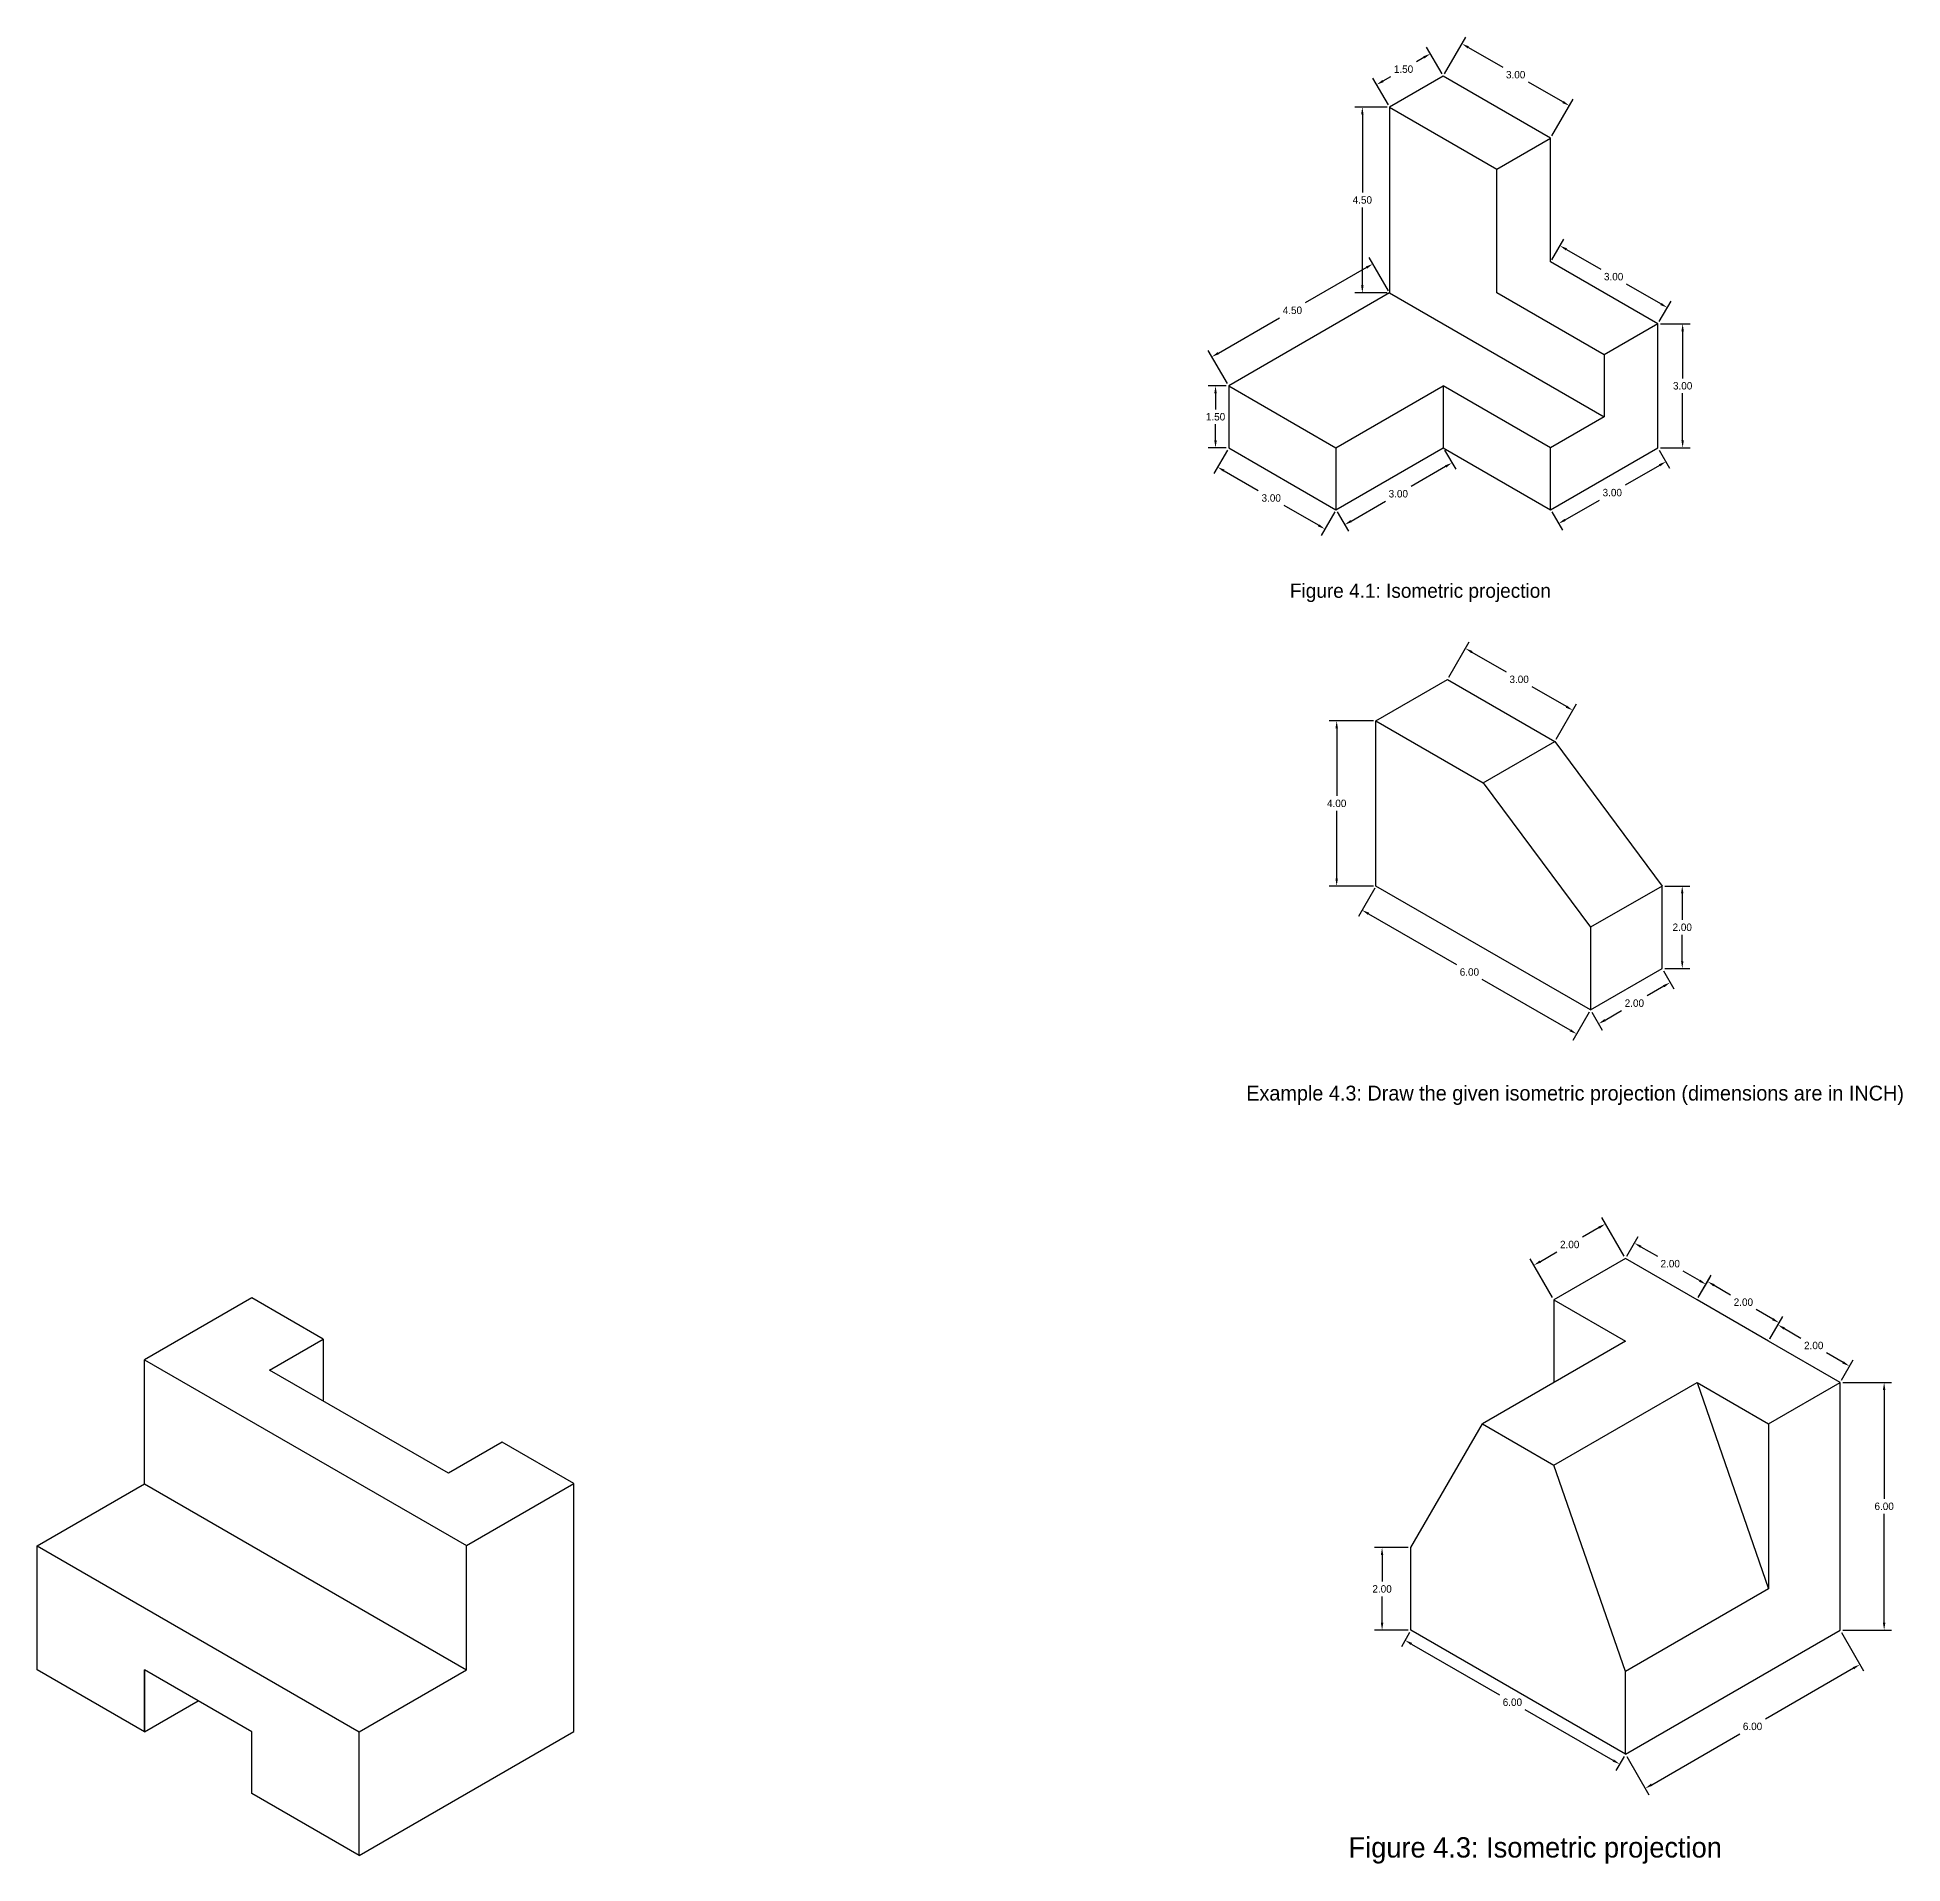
# Model space of a CAD drawing. Header units: inches. Extents: x 21.7 to 69.9, y -1.6 to 79.4.
# Drawn here: x 21.69 to 66.85, y 35.17 to 79.4 of the extents above; entities that cross this region are included whole.
import ezdxf

# ---------------------------------------------------------------- set-up
doc = ezdxf.new("R2010")
doc.units = ezdxf.units.IN
doc.header["$MEASUREMENT"] = 0
doc.dimstyles.get("Standard").update_dxf_attribs({"dimtxt": 0.18, "dimasz": 0.18, "dimexe": 0.18, "dimexo": 0.0625, "dimgap": 0.09, "dimtad": 0, "dimtih": 1, "dimtoh": 1, "dimzin": 0, "dimdsep": 46, "dimtxsty": 'Standard', "dimcen": 0.09, "dimadec": 0, "dimazin": 0, "dimtfac": 1, "dimtofl": 0, "dimtmove": 0, "dimatfit": 3, "dimfxl": 1, "dimtolj": 1, "dimtzin": 0, "dimarcsym": 0})

# ---------------------------------------------------------------- blocks, each defined once
blk = doc.blocks.new('*D5')
at = {"color": 0, "lineweight": -2}
for p, q in [((55.764, 78.511), (56.275, 79.396)), ((56.34, 79.15), (57.172, 78.67)), ((58.627, 77.83), (57.795, 78.31)), ((58.362, 77.011), (58.873, 77.896))]:
    blk.add_line(p, q, dxfattribs=at)
at = {"color": 0}
for points in [[(56.355, 79.176), (56.325, 79.124), (56.185, 79.24)], [(58.642, 77.856), (58.612, 77.804), (58.783, 77.74)]]:
    blk.add_solid(points, dxfattribs=at)
at = {"layer": 'Defpoints', "color": 0}
for p in [(55.732, 78.457), (58.783, 77.74), (58.33, 76.957)]:
    blk.add_point(p, dxfattribs=at)
at = {"color": 0, "insert": (57.484, 78.49), "char_height": 0.18, "attachment_point": 5}
blk.add_mtext('\\A1;3.00', dxfattribs=at)
blk = doc.blocks.new('*D6')
at = {"color": 0, "lineweight": -2}
for p, q in [((55.701, 78.511), (55.329, 79.155)), ((55.263, 78.909), (55.081, 78.804)), ((54.402, 77.761), (54.03, 78.405)), ((54.276, 78.339), (54.458, 78.444))]:
    blk.add_line(p, q, dxfattribs=at)
at = {"color": 0}
for points in [[(55.248, 78.935), (55.278, 78.883), (55.419, 78.999)], [(54.261, 78.365), (54.291, 78.313), (54.12, 78.249)]]:
    blk.add_solid(points, dxfattribs=at)
at = {"layer": 'Defpoints', "color": 0}
for p in [(54.12, 78.249), (55.732, 78.457), (54.433, 77.707)]:
    blk.add_point(p, dxfattribs=at)
at = {"color": 0, "insert": (54.769, 78.624), "char_height": 0.18, "attachment_point": 5}
blk.add_mtext('\\A1;1.50', dxfattribs=at)
blk = doc.blocks.new('*D7')
at = {"color": 0, "lineweight": -2}
for p, q in [((54.371, 77.707), (53.592, 77.707)), ((53.772, 77.527), (53.772, 75.637)), ((53.772, 73.387), (53.772, 75.277)), ((54.371, 73.207), (53.592, 73.207))]:
    blk.add_line(p, q, dxfattribs=at)
at = {"color": 0}
for points in [[(53.742, 77.527), (53.802, 77.527), (53.772, 77.707)], [(53.742, 73.387), (53.802, 73.387), (53.772, 73.207)]]:
    blk.add_solid(points, dxfattribs=at)
at = {"layer": 'Defpoints', "color": 0}
for p in [(54.433, 77.707), (53.772, 73.207), (54.433, 73.207)]:
    blk.add_point(p, dxfattribs=at)
at = {"color": 0, "insert": (53.772, 75.457), "char_height": 0.18, "attachment_point": 5}
blk.add_mtext('\\A1;4.50', dxfattribs=at)
blk = doc.blocks.new('*D8')
at = {"color": 0, "lineweight": -2}
for p, q in [((54.402, 73.261), (53.937, 74.066)), ((53.871, 73.82), (52.391, 72.965)), ((50.286, 71.75), (51.767, 72.605)), ((50.505, 71.011), (50.04, 71.816))]:
    blk.add_line(p, q, dxfattribs=at)
at = {"color": 0}
for points in [[(53.856, 73.846), (53.886, 73.794), (54.027, 73.91)], [(50.271, 71.776), (50.301, 71.724), (50.13, 71.66)]]:
    blk.add_solid(points, dxfattribs=at)
at = {"layer": 'Defpoints', "color": 0}
for p in [(54.433, 73.207), (50.13, 71.66), (50.536, 70.957)]:
    blk.add_point(p, dxfattribs=at)
at = {"color": 0, "insert": (52.079, 72.785), "char_height": 0.18, "attachment_point": 5}
blk.add_mtext('\\A1;4.50', dxfattribs=at)
blk = doc.blocks.new('*D9')
at = {"color": 0, "lineweight": -2}
for p, q in [((50.474, 70.957), (50.038, 70.957)), ((50.218, 70.777), (50.218, 70.387)), ((50.218, 69.637), (50.218, 70.027)), ((50.474, 69.457), (50.038, 69.457))]:
    blk.add_line(p, q, dxfattribs=at)
at = {"color": 0}
for points in [[(50.188, 70.777), (50.248, 70.777), (50.218, 70.957)], [(50.188, 69.637), (50.248, 69.637), (50.218, 69.457)]]:
    blk.add_solid(points, dxfattribs=at)
at = {"layer": 'Defpoints', "color": 0}
for p in [(50.536, 70.957), (50.218, 69.457), (50.536, 69.457)]:
    blk.add_point(p, dxfattribs=at)
at = {"color": 0, "insert": (50.218, 70.207), "char_height": 0.18, "attachment_point": 5}
blk.add_mtext('\\A1;1.50', dxfattribs=at)
blk = doc.blocks.new('*D10')
at = {"color": 0, "lineweight": -2}
for p, q in [((50.505, 69.403), (50.177, 68.835)), ((50.423, 68.901), (51.254, 68.421)), ((52.709, 67.581), (51.878, 68.061)), ((53.103, 67.903), (52.775, 67.335))]:
    blk.add_line(p, q, dxfattribs=at)
at = {"color": 0}
for points in [[(50.438, 68.927), (50.408, 68.875), (50.267, 68.991)], [(52.724, 67.607), (52.694, 67.555), (52.865, 67.491)]]:
    blk.add_solid(points, dxfattribs=at)
at = {"layer": 'Defpoints', "color": 0}
for p in [(50.536, 69.457), (53.134, 67.957), (52.865, 67.491)]:
    blk.add_point(p, dxfattribs=at)
at = {"color": 0, "insert": (51.566, 68.241), "char_height": 0.18, "attachment_point": 5}
blk.add_mtext('\\A1;3.00', dxfattribs=at)
blk = doc.blocks.new('*D11')
at = {"color": 0, "lineweight": -2}
for p, q in [((55.764, 69.403), (56.032, 68.937)), ((55.786, 69.003), (54.955, 68.523)), ((53.165, 67.903), (53.434, 67.437)), ((53.5, 67.683), (54.331, 68.163))]:
    blk.add_line(p, q, dxfattribs=at)
at = {"color": 0}
for points in [[(55.771, 69.029), (55.801, 68.977), (55.942, 69.093)], [(53.485, 67.709), (53.515, 67.657), (53.344, 67.593)]]:
    blk.add_solid(points, dxfattribs=at)
at = {"layer": 'Defpoints', "color": 0}
for p in [(55.732, 69.457), (55.942, 69.093), (53.134, 67.957)]:
    blk.add_point(p, dxfattribs=at)
at = {"color": 0, "insert": (54.643, 68.343), "char_height": 0.18, "attachment_point": 5}
blk.add_mtext('\\A1;3.00', dxfattribs=at)
blk = doc.blocks.new('*D12')
at = {"color": 0, "lineweight": -2}
for p, q in [((60.96, 69.403), (61.212, 68.966)), ((60.966, 69.032), (60.135, 68.552)), ((58.362, 67.903), (58.614, 67.466)), ((58.68, 67.712), (59.511, 68.192))]:
    blk.add_line(p, q, dxfattribs=at)
at = {"color": 0}
for points in [[(60.951, 69.058), (60.981, 69.006), (61.122, 69.122)], [(58.665, 67.738), (58.695, 67.686), (58.524, 67.622)]]:
    blk.add_solid(points, dxfattribs=at)
at = {"layer": 'Defpoints', "color": 0}
for p in [(60.928, 69.457), (61.122, 69.122), (58.33, 67.957)]:
    blk.add_point(p, dxfattribs=at)
at = {"color": 0, "insert": (59.823, 68.372), "char_height": 0.18, "attachment_point": 5}
blk.add_mtext('\\A1;3.00', dxfattribs=at)
blk = doc.blocks.new('*D13')
at = {"color": 0, "lineweight": -2}
for p, q in [((60.991, 72.457), (61.707, 72.457)), ((61.527, 72.277), (61.527, 71.137)), ((61.527, 69.637), (61.527, 70.777)), ((60.991, 69.457), (61.707, 69.457))]:
    blk.add_line(p, q, dxfattribs=at)
at = {"color": 0}
for points in [[(61.497, 72.277), (61.557, 72.277), (61.527, 72.457)], [(61.497, 69.637), (61.557, 69.637), (61.527, 69.457)]]:
    blk.add_solid(points, dxfattribs=at)
at = {"layer": 'Defpoints', "color": 0}
for p in [(60.928, 72.457), (60.928, 69.457), (61.527, 69.457)]:
    blk.add_point(p, dxfattribs=at)
at = {"color": 0, "insert": (61.527, 70.957), "char_height": 0.18, "attachment_point": 5}
blk.add_mtext('\\A1;3.00', dxfattribs=at)
blk = doc.blocks.new('*D14')
at = {"color": 0, "lineweight": -2}
for p, q in [((58.362, 74.011), (58.647, 74.506)), ((58.713, 74.26), (59.545, 73.78)), ((60.999, 72.94), (60.168, 73.42)), ((60.96, 72.511), (61.245, 73.006))]:
    blk.add_line(p, q, dxfattribs=at)
at = {"color": 0}
for points in [[(58.728, 74.286), (58.698, 74.234), (58.557, 74.35)], [(61.014, 72.966), (60.984, 72.914), (61.155, 72.85)]]:
    blk.add_solid(points, dxfattribs=at)
at = {"layer": 'Defpoints', "color": 0}
for p in [(58.33, 73.957), (61.155, 72.85), (60.928, 72.457)]:
    blk.add_point(p, dxfattribs=at)
at = {"color": 0, "insert": (59.856, 73.6), "char_height": 0.18, "attachment_point": 5}
blk.add_mtext('\\A1;3.00', dxfattribs=at)
blk = doc.blocks.new('*D17')
at = {"color": 0, "lineweight": -2}
for p, q in [((55.865, 63.901), (56.359, 64.756)), ((56.425, 64.51), (57.256, 64.03)), ((58.711, 63.19), (57.88, 63.67)), ((58.464, 62.401), (58.957, 63.256))]:
    blk.add_line(p, q, dxfattribs=at)
at = {"color": 0}
for points in [[(56.44, 64.536), (56.41, 64.484), (56.269, 64.6)], [(58.726, 63.216), (58.696, 63.164), (58.867, 63.1)]]:
    blk.add_solid(points, dxfattribs=at)
at = {"layer": 'Defpoints', "color": 0}
for p in [(55.834, 63.847), (58.867, 63.1), (58.432, 62.347)]:
    blk.add_point(p, dxfattribs=at)
at = {"color": 0, "insert": (57.568, 63.85), "char_height": 0.18, "attachment_point": 5}
blk.add_mtext('\\A1;3.00', dxfattribs=at)
blk = doc.blocks.new('*D18')
at = {"color": 0, "lineweight": -2}
for p, q in [((54.04, 62.847), (52.971, 62.847)), ((53.151, 62.667), (53.151, 61.027)), ((53.151, 59.027), (53.151, 60.667)), ((54.04, 58.847), (52.971, 58.847))]:
    blk.add_line(p, q, dxfattribs=at)
at = {"color": 0}
for points in [[(53.121, 62.667), (53.181, 62.667), (53.151, 62.847)], [(53.121, 59.027), (53.181, 59.027), (53.151, 58.847)]]:
    blk.add_solid(points, dxfattribs=at)
at = {"layer": 'Defpoints', "color": 0}
for p in [(54.102, 62.847), (53.151, 58.847), (54.102, 58.847)]:
    blk.add_point(p, dxfattribs=at)
at = {"color": 0, "insert": (53.151, 60.847), "char_height": 0.18, "attachment_point": 5}
blk.add_mtext('\\A1;4.00', dxfattribs=at)
blk = doc.blocks.new('*D20')
at = {"color": 0, "lineweight": -2}
for p, q in [((54.071, 58.793), (53.676, 58.108)), ((53.922, 58.174), (56.052, 56.944)), ((58.806, 55.354), (56.675, 56.584)), ((59.267, 55.793), (58.872, 55.108))]:
    blk.add_line(p, q, dxfattribs=at)
at = {"color": 0}
for points in [[(53.937, 58.2), (53.907, 58.148), (53.766, 58.264)], [(58.821, 55.38), (58.791, 55.328), (58.962, 55.264)]]:
    blk.add_solid(points, dxfattribs=at)
at = {"layer": 'Defpoints', "color": 0}
for p in [(54.102, 58.847), (59.298, 55.847), (58.962, 55.264)]:
    blk.add_point(p, dxfattribs=at)
at = {"color": 0, "insert": (56.364, 56.764), "char_height": 0.18, "attachment_point": 5}
blk.add_mtext('\\A1;6.00', dxfattribs=at)
blk = doc.blocks.new('*D21')
at = {"color": 0, "lineweight": -2}
for p, q in [((61.062, 56.793), (61.314, 56.355)), ((61.069, 56.42), (60.67, 56.19)), ((59.33, 55.793), (59.582, 55.355)), ((59.648, 55.6), (60.047, 55.83))]:
    blk.add_line(p, q, dxfattribs=at)
at = {"color": 0}
for points in [[(61.054, 56.446), (61.084, 56.395), (61.224, 56.51)], [(59.633, 55.626), (59.663, 55.575), (59.492, 55.51)]]:
    blk.add_solid(points, dxfattribs=at)
at = {"layer": 'Defpoints', "color": 0}
for p in [(61.03, 56.847), (61.224, 56.51), (59.298, 55.847)]:
    blk.add_point(p, dxfattribs=at)
at = {"color": 0, "insert": (60.358, 56.01), "char_height": 0.18, "attachment_point": 5}
blk.add_mtext('\\A1;2.00', dxfattribs=at)
blk = doc.blocks.new('*D22')
at = {"color": 0, "lineweight": -2}
for p, q in [((61.093, 58.847), (61.697, 58.847)), ((61.517, 58.667), (61.517, 58.027)), ((61.517, 57.027), (61.517, 57.667)), ((61.093, 56.847), (61.697, 56.847))]:
    blk.add_line(p, q, dxfattribs=at)
at = {"color": 0}
for points in [[(61.487, 58.667), (61.547, 58.667), (61.517, 58.847)], [(61.487, 57.027), (61.547, 57.027), (61.517, 56.847)]]:
    blk.add_solid(points, dxfattribs=at)
at = {"layer": 'Defpoints', "color": 0}
for p in [(61.03, 58.847), (61.517, 58.847), (61.03, 56.847)]:
    blk.add_point(p, dxfattribs=at)
at = {"color": 0, "insert": (61.517, 57.847), "char_height": 0.18, "attachment_point": 5}
blk.add_mtext('\\A1;2.00', dxfattribs=at)
blk = doc.blocks.new('*D24')
at = {"color": 0, "lineweight": -2}
for p, q in [((54.884, 42.827), (54.07, 42.827)), ((54.25, 42.647), (54.25, 42.007)), ((54.25, 41.007), (54.25, 41.647)), ((54.884, 40.827), (54.07, 40.827))]:
    blk.add_line(p, q, dxfattribs=at)
at = {"color": 0}
for points in [[(54.22, 42.647), (54.28, 42.647), (54.25, 42.827)], [(54.22, 41.007), (54.28, 41.007), (54.25, 40.827)]]:
    blk.add_solid(points, dxfattribs=at)
at = {"layer": 'Defpoints', "color": 0}
for p in [(54.947, 42.827), (54.25, 40.827), (54.947, 40.827)]:
    blk.add_point(p, dxfattribs=at)
at = {"color": 0, "insert": (54.25, 41.827), "char_height": 0.18, "attachment_point": 5}
blk.add_mtext('\\A1;2.00', dxfattribs=at)
blk = doc.blocks.new('*D27')
at = {"color": 0, "lineweight": -2}
for p, q in [((54.915, 40.772), (54.717, 40.428)), ((54.963, 40.494), (57.093, 39.264)), ((59.847, 37.674), (57.717, 38.904)), ((60.111, 37.772), (59.913, 37.428))]:
    blk.add_line(p, q, dxfattribs=at)
at = {"color": 0}
for points in [[(54.978, 40.52), (54.948, 40.468), (54.807, 40.584)], [(59.862, 37.7), (59.832, 37.648), (60.003, 37.584)]]:
    blk.add_solid(points, dxfattribs=at)
at = {"layer": 'Defpoints', "color": 0}
for p in [(54.947, 40.827), (60.003, 37.584), (60.143, 37.827)]:
    blk.add_point(p, dxfattribs=at)
at = {"color": 0, "insert": (57.405, 39.084), "char_height": 0.18, "attachment_point": 5}
blk.add_mtext('\\A1;6.00', dxfattribs=at)
blk = doc.blocks.new('*D28')
at = {"color": 0, "lineweight": -2}
for p, q in [((65.37, 40.772), (65.907, 39.842)), ((65.662, 39.908), (63.531, 38.678)), ((60.777, 37.088), (62.908, 38.318)), ((60.174, 37.772), (60.711, 36.842))]:
    blk.add_line(p, q, dxfattribs=at)
at = {"color": 0}
for points in [[(65.647, 39.934), (65.677, 39.882), (65.817, 39.998)], [(60.762, 37.114), (60.792, 37.062), (60.621, 36.998)]]:
    blk.add_solid(points, dxfattribs=at)
at = {"layer": 'Defpoints', "color": 0}
for p in [(65.339, 40.827), (65.817, 39.998), (60.143, 37.827)]:
    blk.add_point(p, dxfattribs=at)
at = {"color": 0, "insert": (63.219, 38.498), "char_height": 0.18, "attachment_point": 5}
blk.add_mtext('\\A1;6.00', dxfattribs=at)
blk = doc.blocks.new('*D29')
at = {"color": 0, "lineweight": -2}
for p, q in [((65.401, 46.827), (66.585, 46.827)), ((66.405, 46.647), (66.405, 44.007)), ((66.405, 41.007), (66.405, 43.647)), ((65.401, 40.827), (66.585, 40.827))]:
    blk.add_line(p, q, dxfattribs=at)
at = {"color": 0}
for points in [[(66.375, 46.647), (66.435, 46.647), (66.405, 46.827)], [(66.375, 41.007), (66.435, 41.007), (66.405, 40.827)]]:
    blk.add_solid(points, dxfattribs=at)
at = {"layer": 'Defpoints', "color": 0}
for p in [(65.339, 46.827), (66.405, 46.827), (65.339, 40.827)]:
    blk.add_point(p, dxfattribs=at)
at = {"color": 0, "insert": (66.405, 43.827), "char_height": 0.18, "attachment_point": 5}
blk.add_mtext('\\A1;6.00', dxfattribs=at)
blk = doc.blocks.new('*D30')
at = {"color": 0, "lineweight": -2}
for p, q in [((63.638, 47.881), (63.924, 48.377)), ((63.99, 48.131), (64.389, 47.901)), ((65.411, 47.311), (65.012, 47.541)), ((65.37, 46.881), (65.657, 47.377))]:
    blk.add_line(p, q, dxfattribs=at)
at = {"color": 0}
for points in [[(64.005, 48.157), (63.975, 48.105), (63.834, 48.221)], [(65.426, 47.337), (65.396, 47.285), (65.567, 47.221)]]:
    blk.add_solid(points, dxfattribs=at)
at = {"layer": 'Defpoints', "color": 0}
for p in [(63.834, 48.221), (63.607, 47.827), (65.339, 46.827)]:
    blk.add_point(p, dxfattribs=at)
at = {"color": 0, "insert": (64.7, 47.721), "char_height": 0.18, "attachment_point": 5}
blk.add_mtext('\\A1;2.00', dxfattribs=at)
blk = doc.blocks.new('*D31')
at = {"color": 0, "lineweight": -2}
for p, q in [((61.906, 48.881), (62.221, 49.426)), ((62.287, 49.18), (62.685, 48.95)), ((63.707, 48.36), (63.309, 48.59)), ((63.638, 47.881), (63.953, 48.426))]:
    blk.add_line(p, q, dxfattribs=at)
at = {"color": 0}
for points in [[(62.302, 49.206), (62.272, 49.154), (62.131, 49.27)], [(63.722, 48.386), (63.692, 48.334), (63.863, 48.27)]]:
    blk.add_solid(points, dxfattribs=at)
at = {"layer": 'Defpoints', "color": 0}
for p in [(62.131, 49.27), (61.875, 48.827), (63.607, 47.827)]:
    blk.add_point(p, dxfattribs=at)
at = {"color": 0, "insert": (62.997, 48.77), "char_height": 0.18, "attachment_point": 5}
blk.add_mtext('\\A1;2.00', dxfattribs=at)
blk = doc.blocks.new('*D33')
at = {"color": 0, "lineweight": -2}
for p, q in [((60.174, 49.881), (60.45, 50.358)), ((60.516, 50.112), (60.914, 49.882)), ((61.936, 49.292), (61.537, 49.522)), ((61.906, 48.881), (62.182, 49.358))]:
    blk.add_line(p, q, dxfattribs=at)
at = {"color": 0}
for points in [[(60.531, 50.138), (60.501, 50.086), (60.36, 50.202)], [(61.951, 49.318), (61.921, 49.266), (62.092, 49.202)]]:
    blk.add_solid(points, dxfattribs=at)
at = {"layer": 'Defpoints', "color": 0}
for p in [(60.36, 50.202), (60.143, 49.827), (61.875, 48.827)]:
    blk.add_point(p, dxfattribs=at)
at = {"color": 0, "insert": (61.226, 49.702), "char_height": 0.18, "attachment_point": 5}
blk.add_mtext('\\A1;2.00', dxfattribs=at)
blk = doc.blocks.new('*D34')
at = {"color": 0, "lineweight": -2}
for p, q in [((60.111, 49.881), (59.568, 50.822)), ((59.502, 50.576), (59.104, 50.346)), ((58.379, 48.881), (57.836, 49.822)), ((58.082, 49.756), (58.48, 49.986))]:
    blk.add_line(p, q, dxfattribs=at)
at = {"color": 0}
for points in [[(59.487, 50.602), (59.517, 50.55), (59.658, 50.666)], [(58.067, 49.782), (58.097, 49.73), (57.926, 49.666)]]:
    blk.add_solid(points, dxfattribs=at)
at = {"layer": 'Defpoints', "color": 0}
for p in [(60.143, 49.827), (57.926, 49.666), (58.411, 48.827)]:
    blk.add_point(p, dxfattribs=at)
at = {"color": 0, "insert": (58.792, 50.166), "char_height": 0.18, "attachment_point": 5}
blk.add_mtext('\\A1;2.00', dxfattribs=at)

msp = doc.modelspace()

# ---------------------------------------------------------------- linework, layer by layer
for p, q in [((55.732, 78.457), (54.433, 77.707)), ((58.33, 76.957), (55.732, 78.457)), ((54.433, 77.707), (54.433, 73.207)), ((54.433, 77.707), (57.031, 76.207)), ((57.031, 76.207), (58.33, 76.957)), ((58.33, 73.957), (58.33, 76.957)), ((57.031, 73.207), (57.031, 76.207)), ((60.928, 72.457), (58.33, 73.957)), ((54.433, 73.207), (50.536, 70.957)), ((54.433, 73.207), (59.629, 70.207)), ((59.629, 71.707), (57.031, 73.207)), ((60.928, 72.457), (59.629, 71.707)), ((60.928, 69.457), (60.928, 72.457)), ((59.629, 71.707), (59.629, 70.207)), ((50.536, 70.957), (50.536, 69.457)), ((50.536, 70.957), (53.134, 69.457)), ((53.134, 69.457), (55.732, 70.957)), ((55.732, 70.957), (55.732, 69.457)), ((58.33, 69.457), (55.732, 70.957)), ((59.629, 70.207), (58.33, 69.457)), ((50.536, 69.457), (53.134, 67.957)), ((53.134, 67.957), (55.732, 69.457)), ((53.134, 69.457), (53.134, 67.957)), ((55.732, 69.457), (58.33, 67.957)), ((58.33, 67.957), (60.928, 69.457)), ((58.33, 67.957), (58.33, 69.457)), ((54.102, 62.847), (55.834, 63.847)), ((55.834, 63.847), (58.432, 62.347)), ((54.102, 58.847), (54.102, 62.847)), ((54.102, 62.847), (56.7, 61.347)), ((56.7, 61.347), (58.432, 62.347)), ((58.432, 62.347), (61.03, 58.847)), ((56.7, 61.347), (59.298, 57.847)), ((59.298, 55.847), (54.102, 58.847)), ((61.03, 58.847), (59.298, 57.847)), ((61.03, 56.847), (61.03, 58.847)), ((59.298, 57.847), (59.298, 55.847)), ((59.298, 55.847), (61.03, 56.847)), ((60.143, 49.827), (58.411, 48.827)), ((61.875, 48.827), (60.143, 49.827)), ((26.885, 48.877), (24.287, 47.377)), ((28.617, 47.877), (26.885, 48.877)), ((58.411, 48.827), (60.143, 47.827)), ((58.411, 48.827), (58.411, 46.827)), ((63.607, 47.827), (61.875, 48.827)), ((27.318, 47.127), (28.617, 47.877)), ((28.617, 47.877), (28.617, 46.377)), ((60.143, 47.827), (56.679, 45.827)), ((65.339, 46.827), (63.607, 47.827)), ((24.287, 47.377), (32.081, 42.877)), ((24.291, 44.371), (24.291, 47.375)), ((31.648, 44.627), (27.318, 47.127)), ((58.411, 44.827), (61.875, 46.827)), ((61.875, 46.827), (63.607, 45.827)), ((61.875, 46.827), (63.607, 41.827)), ((63.607, 45.827), (65.339, 46.827)), ((65.339, 40.827), (65.339, 46.827)), ((54.947, 42.827), (56.679, 45.827)), ((56.679, 45.827), (58.411, 44.827)), ((63.607, 45.827), (63.607, 41.827)), ((32.947, 45.377), (31.648, 44.627)), ((34.679, 44.377), (32.947, 45.377)), ((60.143, 39.827), (58.411, 44.827)), ((21.693, 42.871), (24.291, 44.371)), ((24.291, 44.371), (32.085, 39.871)), ((32.081, 42.877), (34.679, 44.377)), ((34.679, 41.377), (34.679, 44.377)), ((21.693, 39.871), (21.693, 42.871)), ((21.693, 42.871), (29.487, 38.371)), ((32.085, 39.871), (32.081, 42.877)), ((54.947, 40.827), (54.947, 42.827)), ((63.607, 41.827), (60.143, 39.827)), ((34.679, 38.377), (34.679, 41.377)), ((60.143, 37.827), (54.947, 40.827)), ((60.143, 37.827), (65.339, 40.827)), ((24.291, 38.371), (21.693, 39.871)), ((26.889, 38.371), (24.291, 39.871)), ((24.291, 39.871), (24.291, 38.371)), ((24.291, 38.371), (24.291, 39.871)), ((29.487, 38.371), (32.085, 39.871)), ((60.143, 37.827), (60.143, 39.827)), ((24.291, 38.371), (25.59, 39.121)), ((26.889, 36.871), (26.889, 38.371)), ((29.487, 35.371), (29.487, 38.371)), ((32.085, 36.871), (34.679, 38.377)), ((29.487, 35.371), (26.889, 36.871)), ((29.487, 35.371), (32.085, 36.871))]:
    msp.add_line(p, q)

# ---------------------------------------------------------------- texts
at = {"attachment_point": 1}
for s, insert, char_height, width in [('Figure 4.1: Isometric projection ', (52.019, 66.169), 0.34412, 23.09929), ('Example 4.3: Draw the given isometric projection (dimensions are in INCH)', (50.961, 54.012), 0.35888, 16.20957), ('Figure 4.3: Isometric projection ', (53.439, 35.816), 0.49229, 29.36748)]:
    msp.add_mtext(s, dxfattribs=dict(at, insert=insert, char_height=char_height, width=width))

# ---------------------------------------------------------------- dimensions: what is measured, and where the dimension line sits
for p1, p2, distance, picture, middle in [((55.732, 78.457), (54.433, 77.707), -0.627, '*D6', (54.769, 78.624)), ((55.732, 78.457), (58.33, 76.957), 0.904, '*D5', (57.484, 78.49)), ((54.433, 73.207), (50.536, 70.957), -0.812, '*D8', (52.079, 72.785)), ((58.33, 73.957), (60.928, 72.457), 0.454, '*D14', (59.856, 73.6)), ((50.536, 69.457), (53.134, 67.957), -0.538, '*D10', (51.566, 68.241)), ((53.134, 67.957), (55.732, 69.457), -0.42, '*D11', (54.643, 68.343)), ((58.33, 67.957), (60.928, 69.457), -0.387, '*D12', (59.823, 68.372)), ((55.834, 63.847), (58.432, 62.347), 0.87, '*D17', (57.568, 63.85)), ((54.102, 58.847), (59.298, 55.847), -0.673, '*D20', (56.364, 56.764)), ((59.298, 55.847), (61.03, 56.847), -0.388, '*D21', (60.358, 56.01)), ((60.143, 49.827), (58.411, 48.827), -0.969, '*D34', (58.792, 50.166)), ((61.875, 48.827), (60.143, 49.827), -0.434, '*D33', (61.226, 49.702)), ((63.607, 47.827), (61.875, 48.827), -0.512, '*D31', (62.997, 48.77)), ((65.339, 46.827), (63.607, 47.827), -0.455, '*D30', (64.7, 47.721)), ((54.947, 40.827), (60.143, 37.827), -0.28, '*D27', (57.405, 39.084)), ((60.143, 37.827), (65.339, 40.827), -0.957, '*D28', (63.219, 38.498))]:
    dim = msp.add_aligned_dim(p1=p1, p2=p2, distance=distance, dimstyle='Standard')
    dim.commit()
    dim.dimension.update_dxf_attribs({"geometry": picture, "text_midpoint": middle})
for base, p1, p2, picture, middle in [((53.772, 73.207), (54.433, 77.707), (54.433, 73.207), '*D7', (53.772, 75.457)), ((61.527, 69.457), (60.928, 72.457), (60.928, 69.457), '*D13', (61.527, 70.957)), ((50.218, 69.457), (50.536, 70.957), (50.536, 69.457), '*D9', (50.218, 70.207)), ((53.151, 58.847), (54.102, 62.847), (54.102, 58.847), '*D18', (53.151, 60.847)), ((61.517, 58.847), (61.03, 56.847), (61.03, 58.847), '*D22', (61.517, 57.847)), ((66.405, 46.827), (65.339, 40.827), (65.339, 46.827), '*D29', (66.405, 43.827)), ((54.25, 40.827), (54.947, 42.827), (54.947, 40.827), '*D24', (54.25, 41.827))]:
    dim = msp.add_linear_dim(base=base, p1=p1, p2=p2, angle=90, dimstyle='Standard')
    dim.commit()
    dim.dimension.update_dxf_attribs({"geometry": picture, "text_midpoint": middle})

doc.saveas('drawing.dxf')
